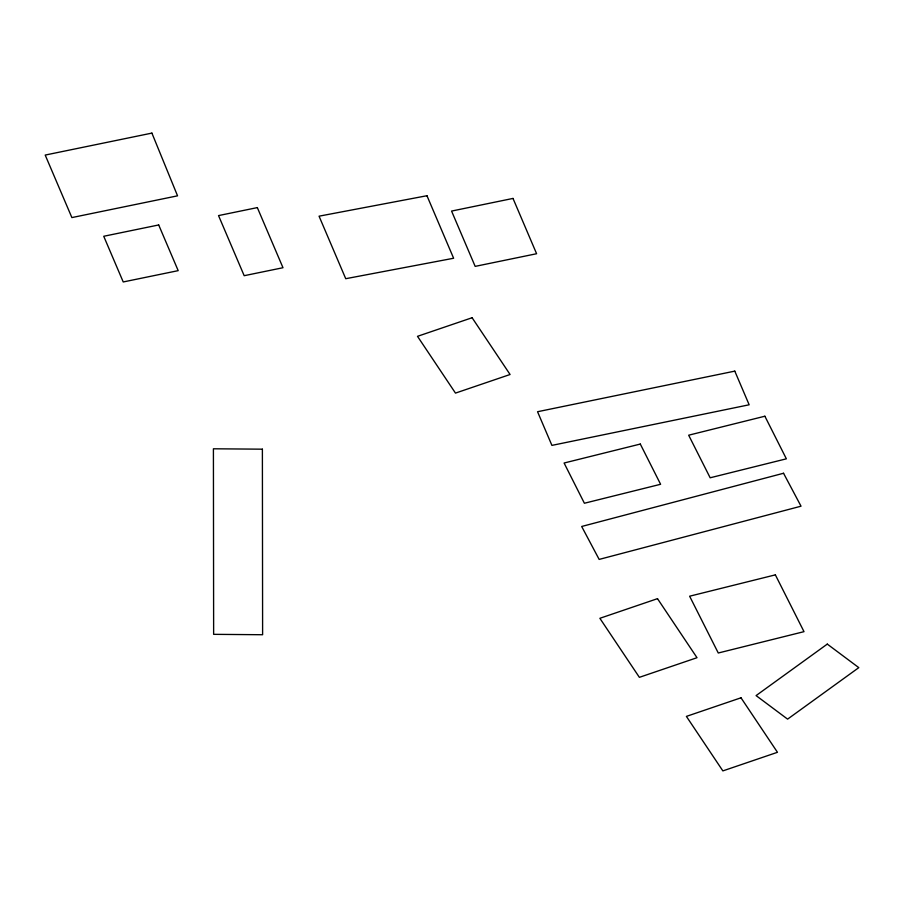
<?xml version="1.0" encoding="UTF-8"?>
<svg xmlns="http://www.w3.org/2000/svg" width="904" height="904" viewBox="0 0 904 904"><rect width="100%" height="100%" fill="white"/><g stroke="black" fill="none" stroke-linecap="round" stroke-linejoin="round"><path stroke-width="1.36" d="M827.284 644.1L756.083 695.594L787.599 719.132L858.8 667.638L827.284 644.1M472.103 317.733L417.501 336.333L455.48 393.104L510.082 374.505L472.103 317.733M657.502 598.663L599.872 618.302L639.377 677.333L697.007 657.705L657.502 598.663M740.997 697.798L686.396 716.397L722.861 770.897L777.463 752.297L740.997 697.798M783.542 473.255L581.679 526.478L599.16 559.418L801.023 506.195L783.542 473.255M640.303 444.056L564.096 463.017L584.391 503.245L660.598 484.284L640.303 444.056M764.874 416.224L688.667 435.197L710.16 477.787L786.367 458.825L764.874 416.224M775.361 574.865L689.628 596.211L718.273 653.004L804.006 631.659L775.361 574.865M151.906 133.103L45.2 155.07L71.879 217.582L177.546 195.829L151.906 133.103M158.697 224.96L103.734 236.272L123.226 281.958L178.19 270.646L158.697 224.96M257.335 207.604L218.531 215.593L244.182 275.697L282.986 267.72L257.335 207.604M513.009 198.428L451.571 211.073L475.165 266.375L536.603 253.73L513.009 198.428M734.794 371.126L537.552 411.727L551.915 445.389L749.156 404.789L734.794 371.126M426.959 195.727L319.055 216.18L345.735 278.703L453.627 258.25L426.959 195.727M262.386 449.175L213.412 448.791L213.638 634.337L262.612 634.732L262.386 449.175"/></g></svg>
